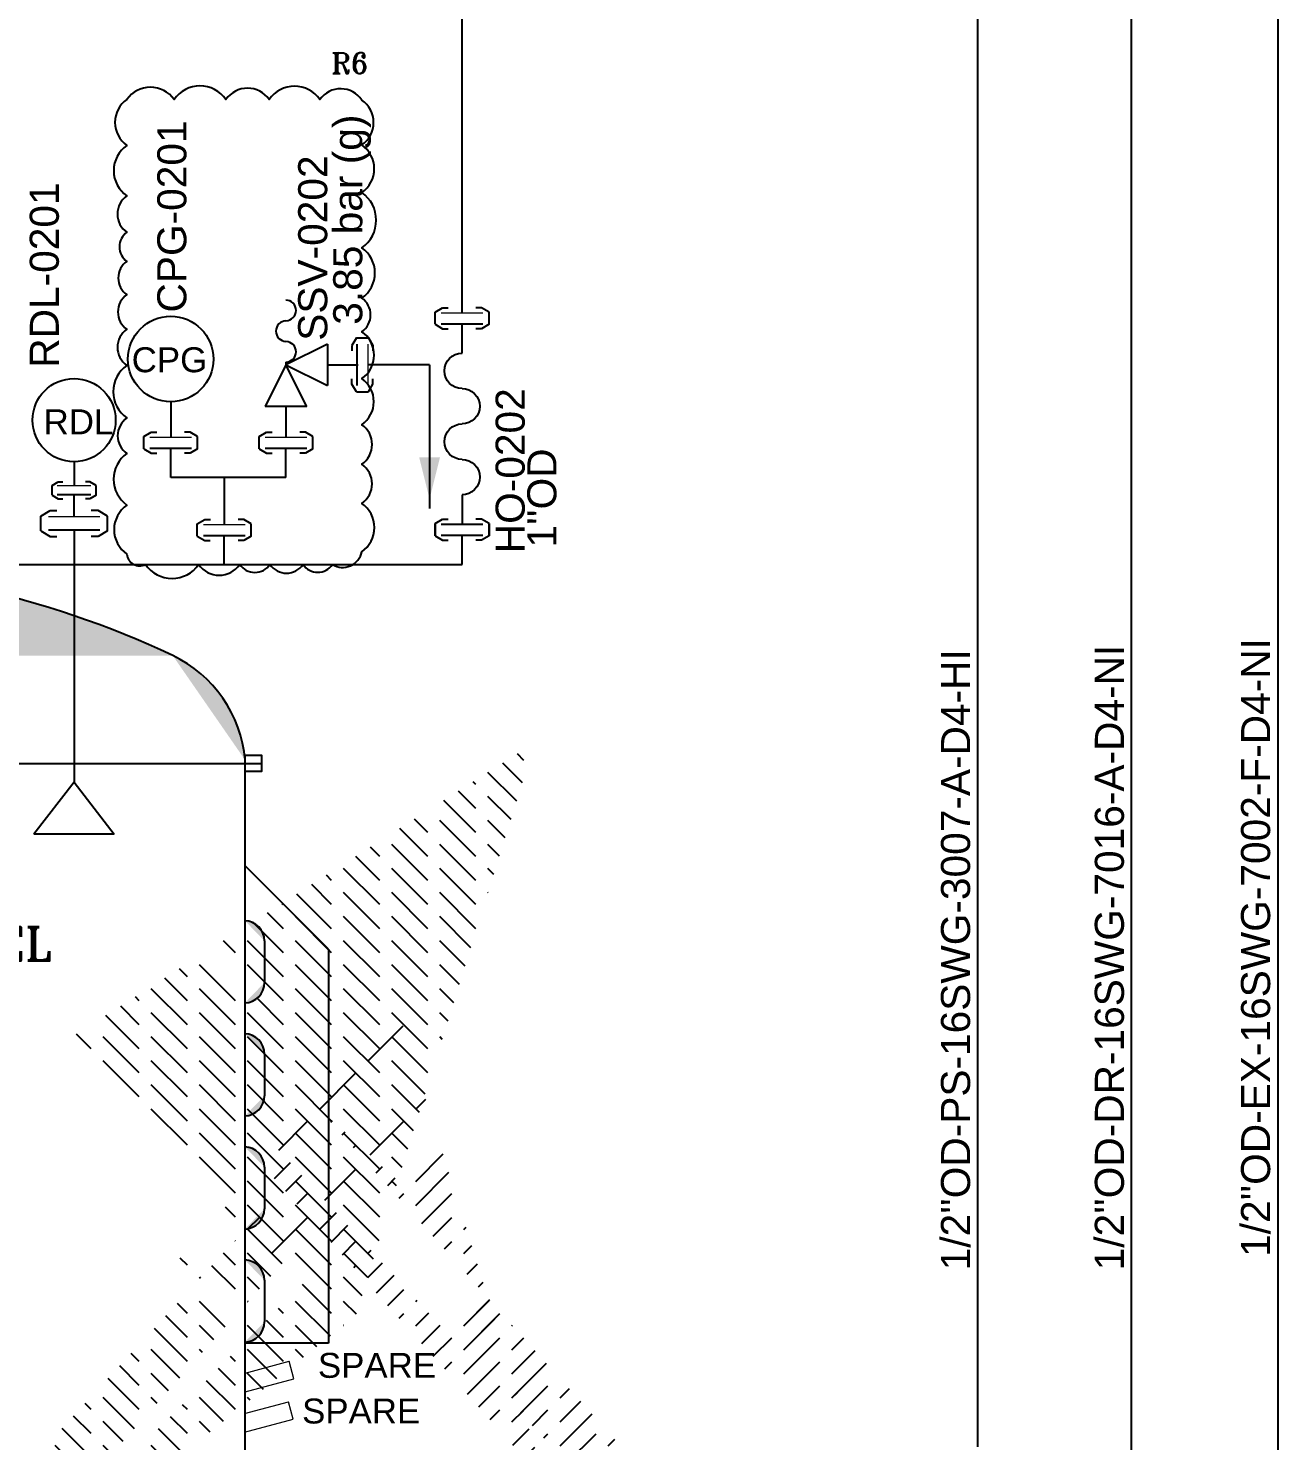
# Model space of a CAD drawing. Header units: millimetres. Extents: x -6754 to 5895, y -4820 to 1016.
# Drawn here: x -2949.2 to -2798.9, y -1704.2 to -1534.4 of the extents above; entities that cross this region are included whole.
import ezdxf

# ---------------------------------------------------------------- set-up
doc = ezdxf.new("R2010")
doc.units = ezdxf.units.MM
doc.layers.get('0').update_dxf_attribs({"linetype": 'CONTINUOUS'})
for name, color, linetype in [('E---INDID------', 7, 'CONTINUOUS'), ('E---INDID-TEXT-25-35', 2, 'CONTINUOUS'), ('P---PFLGD------', 7, 'CONTINUOUS'), ('P---PHOSD-TEXT-25-35', 2, 'CONTINUOUS'), ('P---PLINB-CHWR006', 7, 'CONTINUOUS'), ('P---PLINB-CIPS055', 7, 'CONTINUOUS'), ('P---PLINB-DRH052', 7, 'CONTINUOUS'), ('P---PLINB-DRH054', 7, 'CONTINUOUS'), ('P---PLINB-DROD020', 7, 'CONTINUOUS'), ('P---PLINB-P236', 7, 'CONTINUOUS'), ('P---PLINB-PS036', 7, 'CONTINUOUS'), ('P---PLINB-PS038', 7, 'CONTINUOUS'), ('P---PLIND-TEXT-25-35', 2, 'CONTINUOUS'), ('P---PVLSD-TEXT-25-35', 2, 'CONTINUOUS'), ('P---TANKB-V02', 7, 'CONTINUOUS'), ('P---TANKD-TEXT-25-35', 2, 'CONTINUOUS'), ('VALVE', 6, 'CONTINUOUS'), ('VESSEL', 7, 'CONTINUOUS')]:
    doc.layers.add(name, color=color, linetype=linetype)
doc.styles.add('ROMANT', font='romant.shx')
doc.styles.get("Standard").update_dxf_attribs({"font": 'arial.ttf'})
pattern_1 = [(45, (708908577.5891237, 361984327.2977721), (0, 2.40917574302427), [5.110633514887803, -1.703544504962601]), (135, (708908578.7937108, 361984328.5023591), (2e-16, 2.40917574302427), [5.110633514887802, -1.703544504962601])]

# ---------------------------------------------------------------- blocks, each defined once
blk = doc.blocks.new('lv')
at = {"linetype": 'ByBlock'}
h = blk.add_hatch(dxfattribs=at)
h.set_pattern_fill('AR-HBONE', color=0, scale=0.016767170324435, style=0)
h.set_pattern_definition(pattern_1)
edge = h.paths.add_edge_path()
edge.add_line((96.17680324235687, 368.7745141267818), (104.5603884045752, 368.7745141267818))
edge.add_line((104.5603884045752, 368.7745141267818), (104.5603884045752, 371.0268200240552))
edge.add_arc((104.6279469998256, 373.057001773142), 2.031305515701074, 180.0172313620464, 268.09406496652355, ccw=False)
edge.add_line((102.5966415759872, 373.0563908702005), (102.5966415759872, 377.2303028458932))
edge.add_arc((104.6279470130808, 377.230913743566), 2.031305528954735, 91.90593539512571, 180.0172312133222, ccw=False)
edge.add_line((104.5603884045752, 379.2610955054727), (104.5603884045752, 382.3579223381191))
edge.add_arc((104.6279469998257, 384.3881040872061), 2.031305515701191, 180.0172313620464, 268.0940649665213, ccw=False)
edge.add_line((102.5966415759872, 384.3874931842646), (102.5966415759872, 388.5614051599573))
edge.add_arc((104.6279470130808, 388.5620160576299), 2.031305528954706, 91.9059353951086, 180.017231213301, ccw=False)
edge.add_line((104.5603884045752, 390.5921978195366), (104.5603884045752, 393.6890246521889))
edge.add_arc((104.6279469998256, 395.7192064012758), 2.031305515701074, 180.0172313620464, 268.09406496652355, ccw=False)
edge.add_line((102.5966415759872, 395.7185954983343), (102.5966415759872, 399.8925075194501))
edge.add_arc((104.6279470130808, 399.8931184171228), 2.031305528954735, 91.90593539512571, 180.0172312133222, ccw=False)
edge.add_line((104.5603884045752, 401.9233001790296), (104.5603884045752, 407.4614632486948))
edge.add_line((104.5603884045752, 407.4614632486948), (96.17680324235687, 399.0778780864765))
edge.add_line((96.17680324235687, 399.0778780864765), (96.17680324235687, 368.7745141267818))
h = blk.add_hatch(dxfattribs=at)
h.set_pattern_fill('AR-HBONE', color=0, scale=0.016767170324435, style=0)
h.set_pattern_definition(pattern_1)
edge = h.paths.add_edge_path()
edge.add_line((200.8057394179701, 359.608313556534), (209.1893245801884, 359.608313556534))
edge.add_line((209.1893245801884, 359.608313556534), (209.1893245801884, 399.0778780864765))
edge.add_line((209.1893245801884, 399.0778780864765), (200.8057394179701, 407.4614632486948))
edge.add_line((200.8057394179701, 407.4614632486948), (200.8057394179701, 401.9233001790296))
edge.add_arc((200.7381808094645, 399.8931184171228), 2.031305528954749, -0.01723121332207711, 88.094064604874, ccw=False)
edge.add_line((202.7694862465581, 399.8925075194501), (202.7694862465581, 395.7185954983343))
edge.add_arc((200.7381808227197, 395.7192064012758), 2.031305515701074, 271.90593503347645, 359.9827686379536, ccw=False)
edge.add_line((200.8057394179701, 393.6890246521889), (200.8057394179701, 390.5921978195366))
edge.add_arc((200.7381808094646, 388.5620160576299), 2.031305528954692, -0.017231213300874515, 88.09406460489191, ccw=False)
edge.add_line((202.7694862465581, 388.5614051599573), (202.7694862465581, 384.3874931842646))
edge.add_arc((200.7381808227196, 384.388104087206), 2.031305515701134, 271.9059350334788, 359.9827686379552, ccw=False)
edge.add_line((200.8057394179701, 382.3579223381191), (200.8057394179701, 379.2610955054728))
edge.add_arc((200.7381808094645, 377.230913743566), 2.031305528954749, -0.01723121332207711, 88.094064604874, ccw=False)
edge.add_line((202.7694862465581, 377.2303028458932), (202.7694862465581, 373.0563908702005))
edge.add_arc((200.7381808227197, 373.057001773142), 2.031305515701074, 271.90593503347645, 359.9827686379536, ccw=False)
edge.add_line((200.8057394179701, 371.0268200240552), (200.8057394179701, 367.9299931914086))
edge.add_arc((200.7381808094646, 365.8998114295018), 2.031305528954692, -0.017231213300874515, 88.09406460489191, ccw=False)
edge.add_line((202.7694862465581, 365.8992005318293), (202.7694862465581, 361.7252885561365))
edge.add_arc((200.7381808227197, 361.7258994590781), 2.031305515701074, 271.90593503347645, 359.9827686379536, ccw=False)
edge.add_line((200.8057394179701, 359.6957177099912), (200.8057394179701, 359.608313556534))
h = blk.add_hatch(dxfattribs=at)
h.set_pattern_fill('AR-HBONE', color=0, scale=0.016767170324435, style=0)
h.set_pattern_definition([(45, (708908577.6020863, 361984345.138424), (0, 2.40917574302427), [5.110633514887803, -1.703544504962601]), (135, (708908578.8066734, 361984346.343011), (2e-16, 2.40917574302427), [5.110633514887802, -1.703544504962601])])
edge = h.paths.add_edge_path()
edge.add_arc((105.4895086793673, 322.5122603940509), 2.031305508678556, 113.7652233803625, 201.8409580197937, ccw=False)
edge.add_arc((117.1487286817734, 325.9347289439254), 12.57537778852954, 180.4720962740622, 187.1416618844869, ccw=False)
edge.add_line((104.5737777736291, 325.8311136590724), (104.5733509384488, 325.8311136590724))
edge.add_line((104.5733509384488, 325.8311136590724), (96.19570512689292, 325.8311136136451))
edge.add_arc((117.1546680324351, 325.8311135227918), 20.95896290622183, 179.9999999155798, 243.1534484961079)
edge.add_arc((120.203071376939, 330.6807259858098), 26.66780928993701, 242.0152134506845, 248.5951468371758)
edge.add_arc((152.7137582342033, 401.5744620419759), 104.6289579750967, 246.1875920347068, 249.4688360409191)
edge.add_arc((152.7148163275424, 401.5773456325189), 104.6320294495607, 249.4688472608266, 250.3465847904219)
edge.add_line((117.5239596886795, 303.0407271010059), (122.5952093627158, 310.2608461461405))
edge.add_arc((152.6960665610466, 401.6780765091399), 96.24537199157402, 248.6088611527345, 251.774889905098, ccw=False)
edge.add_arc((143.0916316618609, 375.9921522023855), 68.8271577249145, 248.2544879487793, 249.6337877807368)
edge.add_arc((117.2987156386214, 312.3287000558459), 2.031305508678599, 247.18150643021062, 334.9167838190393, ccw=False)
edge.add_line((116.5109487024927, 310.4563685032918), (112.6630465416657, 312.0753392149717))
edge.add_arc((113.4514620891924, 313.9473977492788), 2.031305508678534, 159.0874434346888, 247.1616561671915, ccw=False)
edge.add_arc((117.1487294994654, 325.9347284896493), 12.57537774318694, 243.5831725149136, 244.8587199825062)
edge.add_arc((152.6960665610466, 401.6780768725586), 96.24537230069762, 244.8587242746123, 245.3637066148491)
edge.add_arc((126.7884061025555, 343.9457046156227), 32.9725180038285, 239.888135857603, 244.4656711962483, ccw=False)
edge.add_arc((117.1487286817734, 325.9347289439254), 12.57537778852954, 225.1230955335577, 236.710184501794, ccw=False)
edge.add_arc((107.0435745954853, 318.6384483020351), 2.031305508678557, 201.8532772949864, 307.3424245802867, ccw=False)
edge.add_line((105.1582385161216, 317.8823333114405), (103.6040100610195, 321.7565507969376))
at = {"color": 0, "linetype": 'ByBlock'}
for p, q in [((104.5734099939754, 417.6796394697546), (104.5733509384488, 325.9347289439254)), ((96.17680324235687, 399.0778780864765), (104.5603884045752, 407.4614632486948)), ((209.1893245801884, 399.0778780864765), (200.8057394179701, 407.4614632486948)), ((102.5966415759872, 399.893118426167), (102.5966415759872, 395.7192064504743)), ((202.7694862465581, 399.893118426167), (202.7694862465581, 395.7192064504743)), ((96.17680324235687, 399.0778780864765), (96.17680324235687, 368.7745141267816)), ((209.1893245801884, 399.0778780864765), (209.1893245801884, 359.608313556534)), ((102.5966415759872, 388.5620160666742), (102.5966415759872, 384.3881041364103)), ((202.7694862465581, 388.5620160666742), (202.7694862465581, 384.3881041364103)), ((102.5966415759872, 377.2309137526103), (102.5966415759872, 373.0570018223463)), ((202.7694862465581, 377.2309137526103), (202.7694862465581, 373.0570018223463)), ((96.17680324235687, 368.7745141267817), (104.5603884045752, 368.7745141267817)), ((202.7694862465581, 365.8998114385463), (202.7694862465581, 361.7258995082823)), ((209.1893245801884, 359.608313556534), (200.8057394179701, 359.608313556534)), ((96.19570512689211, 325.8311135682148), (104.5737777736291, 325.8311136590724)), ((103.6042520069709, 321.7559477491546), (105.1583178322371, 317.8821356571331)), ((112.6636952439211, 312.0750663330053), (116.510948611638, 310.4563685032918)), ((122.5952093627171, 310.260846100714), (117.5239596886795, 303.0407271010059))]:
    blk.add_line(p, q, dxfattribs=at)
blk.add_line((200.8187821836461, 325.9347289439254), (200.8187821836461, 418.0356392449531))
for centre, radius, start, end in [((152.6831011634888, 341.364159727017), 96.24537230006447, 64.85877082138536, 115.1412735318071), ((117.1357661478997, 417.1075090219489), 12.57537774332628, 115.1412735318071, 177.3923662610296), ((188.1185619681135, 416.9731875756981), 12.74458304820236, 4.782010308682096, 64.65995297928454), ((104.6279470192499, 399.893118426167), 2.031305508678552, 91.90593333119698, 180.0018031699434), ((200.7381808032954, 399.893118426167), 2.031305508678552, 359.9981968300567, 88.09406666880142), ((104.6279470192499, 395.7192064050456), 2.031305508678552, 179.9981968300566, 268.094066668803), ((200.7381808032954, 395.7192064050456), 2.031305508678552, 271.9059333311986, 0.0018031699434094), ((104.6279470192499, 388.5620160666742), 2.031305508678552, 91.90593333119698, 180.0018031699434), ((200.7381808032954, 388.5620160666742), 2.031305508678552, 359.9981968300567, 88.09406666880142), ((104.6279470192499, 384.3881040909815), 2.031305508678552, 179.9981968300566, 268.094066668803), ((200.7381808032954, 384.3881040909815), 2.031305508678552, 271.9059333311986, 0.0018031699434094), ((104.6279470192499, 377.2309137526103), 2.031305508678552, 91.90593333119698, 180.0018031699434), ((200.7381808032954, 377.2309137526103), 2.031305508678552, 359.9981968300567, 88.09406666880142), ((104.6279470192499, 373.0570017769176), 2.031305508678552, 179.9981968300566, 268.094066668803), ((200.7381808032954, 373.0570017769176), 2.031305508678552, 271.9059333311986, 0.0018031699434094), ((200.7381808032954, 365.8998114385463), 2.031305508678552, 359.9981968300567, 88.09406666880142), ((200.7381808032954, 361.7258994628535), 2.031305508678552, 271.9059333311986, 0.0018031699434094), ((117.1546680324351, 325.8311135682148), 20.95896290554381, 180, 244.8587264681928), ((117.1487286817734, 325.9347289439254), 12.57537774332628, 180, 244.8587264681928), ((188.2433453847915, 325.934701233256), 12.57537774332628, 295.1412291786148, 0), ((105.4895086793673, 322.5122603940509), 2.031305508678552, 113.7652223327046, 201.8610896963214), ((107.0435745954853, 318.6384483020351), 2.031305508678552, 201.8574850919919, 307.3423915690915), ((113.4514620891924, 313.9473977492788), 2.031305508678552, 158.3029256561136, 247.183315666462), ((152.6960665610466, 401.6780768725586), 96.24537230006447, 244.8587264681928, 295.1412291786148), ((117.2987156386214, 312.3287000558459), 2.031305508678552, 247.179700380032, 335.0459921000233), ((152.7137582342033, 401.574461496848), 104.628957462282, 244.8587264681928, 250.3465979451883)]:
    blk.add_arc(centre, radius, start, end, dxfattribs=at)
blk = doc.blocks.new('phi_15862416324')
at = {"color": 0, "linetype": 'ByBlock'}
blk.add_blockref('lv', (-152.7457245918195, -305.432695452977), dxfattribs=at)
at = {"flags": 1}
for tag, p, height, rotation in [('PHI_CONNECTIONPOINT', (-0.0625730885378744, 132.1768365740932), 0.0782612256535325, 90), ('PHI_CONNECTIONPOINT', (0, 0), 0.059472639198814, 270), ('PHI_INSERTPOINT', (0, -4.3769e-12), 0.059472639198814, 270)]:
    blk.add_attdef(tag, p, '', height=height, rotation=rotation, dxfattribs=at)
for tag, p in [('P_NAME', (-7.905564087017751, 80.81802631510362)), ('USER1', (-8.605012446351793, 76.14263148593545)), ('USER2', (-8.33336126364702, 71.95158551001623)), ('USER3', (-8.366308766071597, 67.9427569329273)), ('CODE', (-6.599373852074677, 63.61492080503285))]:
    blk.add_attdef(tag, p, '', height=3.5)
blk = doc.blocks.new('rgyjryjyfrjfhjgfgj')
at = {"color": 0, "linetype": 'ByBlock'}
for p, q in [((716.4844576946442, 396.8695095443074), (717.3888636432375, 397.4094111541995)), ((717.3888636432375, 397.4094111541995), (718.0520200954525, 397.4094111541995)), ((722.065445318545, 397.4094111541995), (721.4022888663301, 397.4094111541995)), ((722.9698512671453, 396.8695095443074), (722.065445318545, 397.4094111541995)), ((722.9698512671453, 395.418411294371), (722.9698512671453, 396.8695095443074)), ((716.4844576946442, 395.418411294371), (717.3888636432375, 394.8785096844789)), ((717.3888636432375, 394.8785096844789), (718.0520200954525, 394.8785096844789)), ((722.065445318545, 394.8785096844789), (721.4022888663301, 394.8785096844789)), ((722.9698512671453, 395.418411294371), (722.065445318545, 394.8785096844789))]:
    blk.add_line(p, q, dxfattribs=at)
at = {"color": 6, "linetype": 'ByBlock'}
blk.add_line((719.7271544808916, 391.9492555990804), (719.7271544808916, 395.484370305732), dxfattribs=at)
at = {"color": 1, "linetype": 'ByBlock', "lineweight": 15}
blk.add_lwpolyline([(717.227154480893, 396.8035505329464), (722.227154480893, 396.8035505329464)], dxfattribs=at)
at = {"color": 6, "linetype": 'ByBlock'}
blk.add_lwpolyline([(717.227154480893, 395.484370305732), (722.227154480893, 395.484370305732)], dxfattribs=at)
blk = doc.blocks.new('phi_15825218758')
at = {"color": 0, "linetype": 'ByBlock'}
blk.add_line((-3.242696786248757, 3.469155695290567), (-3.242696786248757, 4.920253945227046), dxfattribs=at)
blk.add_blockref('rgyjryjyfrjfhjgfgj', (-719.727154480893, -391.9492555990804), dxfattribs=at)
at = {"flags": 1}
for p, rotation in [((0, 4.854294933865958), 90), ((-1.3642e-12, 0), 270)]:
    blk.add_attdef('PHI_CONNECTIONPOINT', p, '', height=0.1, rotation=rotation, dxfattribs=at)
blk = doc.blocks.new('jtf')
for p, q in [((183.7326625165489, 67.0500738686342), (184.4681088752732, 67.48911197279767)), ((183.7326625165489, 65.87006733978824), (183.7326625165489, 67.0500738686342)), ((184.4681088752732, 67.48911197279767), (185.0073755605541, 67.48911197279767)), ((188.2710194706005, 67.48911197279767), (187.7317527853197, 67.48911197279767)), ((189.0064658293306, 67.0500738686342), (188.2710194706005, 67.48911197279767)), ((189.0064658293306, 65.87006733978824), (189.0064658293306, 67.0500738686342)), ((183.7326625165489, 65.87006733978824), (184.4681088752732, 65.43102923562476)), ((184.4681088752732, 65.43102923562476), (185.0073755605541, 65.43102923562476)), ((186.3695641729369, 63.28645938869022), (186.3695641729369, 65.92370400019058)), ((188.2710194706005, 65.43102923562476), (187.7317527853197, 65.43102923562476)), ((189.0064658293306, 65.87006733978824), (188.2710194706005, 65.43102923562476)), ((182.3600665893783, 63.36801573332951), (183.4783374930366, 64.03558792490892)), ((182.3600665893783, 61.5737761512336), (182.3600665893783, 63.36801573332951)), ((183.4783374930366, 64.03558792490892), (184.2983106104572, 64.03558792490892)), ((189.2607908528371, 64.03558792490892), (188.4408177354165, 64.03558792490892)), ((190.3790617565012, 63.36801573332951), (189.2607908528371, 64.03558792490892)), ((190.3790617565012, 61.5737761512336), (190.3790617565012, 63.36801573332951)), ((182.3600665893783, 61.5737761512336), (183.4783374930366, 60.90620395965418)), ((186.3695641729369, 61.65533249587432), (186.3695641729369, 57.54027658786356)), ((190.3790617565012, 61.5737761512336), (189.2607908528371, 60.90620395965418)), ((183.4783374930366, 60.90620395965418), (184.2983106104572, 60.90620395965418)), ((189.2607908528371, 60.90620395965418), (188.4408177354165, 60.90620395965418))]:
    blk.add_line(p, q)
at = {"color": 6, "lineweight": 15}
for points in [[(184.3366099451705, 66.99643720823184), (188.4025184007062, 66.99643720823184)], [(183.2783889506935, 63.28645938869022), (189.4607393951802, 63.28645938869022)]]:
    blk.add_lwpolyline(points, dxfattribs=at)
at = {"color": 1}
for points in [[(184.3366099451705, 65.92370400019058), (188.4025184007062, 65.92370400019058)], [(183.2783889506935, 61.65533249587432), (189.4607393951802, 61.65533249587432)]]:
    blk.add_lwpolyline(points, dxfattribs=at)
blk = doc.blocks.new('phi_15862574930')
at = {"color": 0, "linetype": 'ByBlock'}
blk.add_blockref('jtf', (-186.3695641729369, -63.28645938869022), dxfattribs=at)
at = {"flags": 1}
for p, rotation in [((1.4779e-12, 3.709977819541621), 90), ((0, -5.746182800826659), 270)]:
    blk.add_attdef('PHI_CONNECTIONPOINT', p, '', height=0.1, rotation=rotation, dxfattribs=at)
for tag, p in [('MPLANT', (3.84494897601212, 1.785845011725996)), ('CODE', (6.169171075775694, -1.709889107337858))]:
    blk.add_attdef(tag, p, '', height=2.5)
blk.add_attdef('PHI_INSERTPOINT', (4.547e-13, -4.547e-13), '', height=0.1, dxfattribs=at)
blk = doc.blocks.new('RDL1')
at = {"color": 0, "linetype": 'ByBlock'}
blk.add_circle((13353.10541095214, -8727.695936589356), 5.000000000000013, dxfattribs=at)
at = {"color": 0, "linetype": 'ByBlock', "insert": (13349.44491652949, -8726.396383314248), "char_height": 3, "attachment_point": 1}
blk.add_mtext_dynamic_manual_height_columns('RDL', width=19.27639818191528, gutter_width=0.5, heights=[-3], dxfattribs=at)
blk = doc.blocks.new('phi_16763052959')
at = {"color": 0, "linetype": 'ByBlock'}
blk.add_blockref('RDL1', (-13353.10541095214, 8732.695936589356), dxfattribs=at)
blk.add_attdef('PLANT_BMK', (1.971370481451231, 11.30070215463638), '', height=3.5, rotation=90)
at = {"flags": 1}
blk.add_attdef('PHI_INSERTPOINT', (0, 0), '', height=0.1, dxfattribs=at)
blk.add_attdef('PHI_CONNECTIONPOINT', (0, -5.96046448e-08), '', height=0.1, rotation=270, dxfattribs=at)
blk = doc.blocks.new('hhg')
at = {"color": 6}
for centre, start, end in [((385.2190876693395, 231.2605004656664), 0, 180), ((395.8601238703102, 231.2605004656664), 0, 180), ((390.5396057698248, 231.2605004656664), 180, 0), ((401.1806419707955, 231.2605004656664), 180, 0)]:
    blk.add_arc(centre, 2.660259050242662, start, end, dxfattribs=at)
blk = doc.blocks.new('phi_158624461021')
at = {"color": 0, "linetype": 'ByBlock', "xscale": 0.8, "yscale": 0.8, "zscale": 0.8}
blk.add_blockref('hhg', (-306.0470628952776, -185.0084003725332), dxfattribs=at)
for tag, p, height in [('CODE', (2.574203958363, 8.007251313367988), 3.5), ('DN', (4.939795399731452, 3.524878923813162), 3.5), ('DNCALC', (4.939795399731452, 3.524878923813162), 2)]:
    blk.add_attdef(tag, p, '', height=height)
at = {"flags": 1}
blk.add_attdef('PHI_CONNECTIONPOINT', (-1.137e-13, -1.137e-13), '', height=0.08, rotation=180, dxfattribs=at)
blk.add_attdef('PHI_CONNECTIONPOINT', (17.02565792155292, -1.137e-13), '', height=0.08, dxfattribs=at)
blk = doc.blocks.new('phi_158624437617')
at = {"color": 0, "linetype": 'ByBlock'}
blk.add_line((-3.242696786248757, 3.469155695290567), (-3.242696786248757, 4.920253945227046), dxfattribs=at)
blk.add_blockref('rgyjryjyfrjfhjgfgj', (-719.727154480893, -391.9492555990804), dxfattribs=at)
at = {"flags": 1}
for p, rotation in [((0, 4.854294933865958), 90), ((-1.3642e-12, 0), 270)]:
    blk.add_attdef('PHI_CONNECTIONPOINT', p, '', height=0.1, rotation=rotation, dxfattribs=at)
blk = doc.blocks.new('CPG 1')
at = {"color": 0, "linetype": 'ByBlock'}
blk.add_line((2154.066616542248, -1067.184227258749), (2154.066616542248, -1071.451431047975), dxfattribs=at)
blk.add_circle((2154.06770599751, -1062.041694901439), 5.142532472711022, dxfattribs=at)
blk.add_text('CPG', height=3, rotation=359.9878617803028, dxfattribs=at).set_placement((2149.3741182878, -1063.626200244414))
blk = doc.blocks.new('phi_158252447930')
at = {"color": 0, "linetype": 'ByBlock'}
blk.add_blockref('CPG 1', (-2154.06571276091, 1071.450326966586), dxfattribs=at)
blk.add_attdef('PLANT_BMK', (1.500649820231502, 15.32335439418421), '', height=3.2, rotation=90)
at = {"flags": 1}
for tag in ['PHI_CONNECTIONPOINT', 'PHI_INSERTPOINT']:
    blk.add_attdef(tag, (0, 0), '', height=0.1, rotation=269.9878617803037, dxfattribs=at)
blk = doc.blocks.new('sfv')
at = {"color": 6}
for p, q in [((2248.383902112173, 718.5631894853251), (2248.383902112173, 718.2432106507127)), ((2253.383867650238, 718.2432106507126), (2257.079516424345, 718.2432106507126)), ((2248.383902112173, 713.2432451126481), (2248.383902112173, 709.5475963385411))]:
    blk.add_line(p, q, dxfattribs=at)
for centre, start, end in [((2248.351198929981, 724.7862290689936), 271.5051513350228, 88.49484866497718), ((2248.416605294365, 722.2970132355263), 91.50515133497072, 268.4948486650292), ((2248.351198929981, 719.8077974020588), 271.5051513350228, 88.49484866497718)]:
    blk.add_arc(centre, 1.245037495227227, start, end, dxfattribs=at)
at = {"layer": 'VALVE', "color": 6}
for p, q in [((2253.383867650238, 720.7431934197449), (2248.383902112173, 718.2432106507127)), ((2253.383867650238, 720.7431934197449), (2253.383867650238, 715.7432278816804)), ((2248.383902112173, 718.2432106507127), (2245.883919343141, 713.2432451126481)), ((2248.383902112173, 718.2432106507127), (2253.383867650238, 715.7432278816807)), ((2250.883884881205, 713.2432451126481), (2248.383902112173, 718.2432106507127)), ((2250.883884881205, 713.2432451126481), (2245.883919343141, 713.2432451126481))]:
    blk.add_line(p, q, dxfattribs=at)
blk = doc.blocks.new('phi_167630542311')
at = {"color": 0, "linetype": 'ByBlock'}
blk.add_blockref('sfv', (-2248.383902112173, -709.5475963385411), dxfattribs=at)
at = {"color": 7}
for tag, p in [('CODE', (-21.81009131634255, 6.291169452484723)), ('USER1', (-21.81009131634255, 1.970086767986402)), ('USER2', (-21.81009131634255, -2.29922648224607))]:
    blk.add_attdef(tag, p, '', height=3.5, dxfattribs=at)
at = {"flags": 1}
blk.add_attdef('PHI_CONNECTIONPOINT', (8.695614312171529, 8.695614312171529), '', height=0.1, dxfattribs=at)
blk.add_attdef('PHI_CONNECTIONPOINT', (0, 0), '', height=0.1, rotation=270, dxfattribs=at)
blk = doc.blocks.new('phi_15908170398')
at = {"color": 0, "linetype": 'ByBlock'}
blk.add_line((-3.242696786248757, 3.469155695290567), (-3.242696786248757, 4.920253945227046), dxfattribs=at)
blk.add_blockref('rgyjryjyfrjfhjgfgj', (-719.727154480893, -391.9492555990804), dxfattribs=at)
at = {"flags": 1}
for p, rotation in [((0, 4.854294933865958), 90), ((-1.3642e-12, 0), 270)]:
    blk.add_attdef('PHI_CONNECTIONPOINT', p, '', height=0.1, rotation=rotation, dxfattribs=at)

msp = doc.modelspace()

# ---------------------------------------------------------------- hatches: boundary and pattern name
h = msp.add_hatch(color=1)
h.dxf.hatch_style = 1
h.paths.add_polyline_path([(-2971.654167249883, -1690.758046187482, 1), (-2988.300281174396, -1690.758046187482, 1)])
h.paths.add_polyline_path([(-3018.531259594883, -1665.846220425969), (-2954.742719349317, -1665.846220425969), (-2954.742719349317, -1657.975824791589), (-3018.531259594883, -1657.975824791589)], flags=9)
h.paths.add_polyline_path([(-3019.052282853323, -1660.509777677692), (-2987.546143699162, -1660.509777677692), (-2987.546143699162, -1652.643474812753), (-3019.052282853323, -1652.643474812753)], flags=9)
h.paths.add_polyline_path([(-3019.176901161942, -1654.815960704344), (-2986.743067601232, -1654.815960704344), (-2986.743067601232, -1646.949657839405), (-3019.176901161942, -1646.949657839405)], flags=9)
h.paths.add_polyline_path([(-2985.620113114986, -1694.039097959786), (-2973.635119936269, -1694.039097959786), (-2973.635119936269, -1687.912222107126), (-2985.620113114986, -1687.912222107126)], flags=24)
h.paths.add_polyline_path([(-3018.431314947025, -1647.497235768339), (-2936.812267327977, -1647.497235768339), (-2936.812267327977, -1641.497235768339), (-3018.431314947025, -1641.497235768339)], flags=9)
edge = h.paths.add_edge_path()
edge.add_arc((-2980.870805066786, -1642.002778064841), 115.4944467600774, 244.8587264681887, 295.141229178625)
edge = h.paths.add_edge_path()
edge.add_arc((-2938.214070478293, -1732.894828832004), 15.09045329199154, 295.141229178625, 360)
edge = h.paths.add_edge_path()
edge.add_arc((-3023.527610521914, -1732.8947955792), 15.09045329199154, 180, 244.8587264681887)
edge = h.paths.add_edge_path()
edge.add_line((-3038.617992947272, -1622.800902948205), (-3038.618063813904, -1732.8947955792))
edge = h.paths.add_edge_path()
edge.add_line((-3048.693921049214, -1645.123016608139), (-3048.693921049214, -1681.487053359773))
edge = h.paths.add_edge_path()
edge.add_line((-3048.693921049214, -1645.123016608139), (-3038.633618854552, -1635.062714413477))
edge = h.paths.add_edge_path()
edge.add_line((-3048.693921049214, -1681.487053359773), (-3038.633618854552, -1681.487053359773))
edge = h.paths.add_edge_path()
edge.add_arc((-3038.552548516942, -1644.14472820051), 2.437566610414262, 91.90593333120272, 180.0018031699368)
edge = h.paths.add_edge_path()
edge.add_line((-3040.990115048857, -1644.14472820051), (-3040.990115048857, -1649.153422571342))
edge = h.paths.add_edge_path()
edge.add_arc((-3038.552548516942, -1649.153422625856), 2.437566610414262, 179.9981968300632, 268.0940666687973)
edge = h.paths.add_edge_path()
edge.add_arc((-3038.552548516942, -1657.742051031902), 2.437566610414262, 91.90593333120272, 180.0018031699368)
edge = h.paths.add_edge_path()
edge.add_line((-3040.990115048857, -1657.742051031902), (-3040.990115048857, -1662.750745348219))
edge = h.paths.add_edge_path()
edge.add_arc((-3038.552548516942, -1662.750745402733), 2.437566610414262, 179.9981968300632, 268.0940666687973)
edge = h.paths.add_edge_path()
edge.add_arc((-3038.552548516942, -1671.339373808779), 2.437566610414262, 91.90593333120272, 180.0018031699368)
edge = h.paths.add_edge_path()
edge.add_line((-3040.990115048857, -1671.339373808779), (-3040.990115048857, -1676.348068125095))
edge = h.paths.add_edge_path()
edge.add_arc((-3038.552548516942, -1676.34806817961), 2.437566610414262, 179.9981968300632, 268.0940666687973)
edge = h.paths.add_edge_path()
edge.add_arc((-2980.849575058998, -1642.127116515693), 125.5547489547384, 244.8587264681887, 250.3465979451818)
edge = h.paths.add_edge_path()
edge.add_line((-3016.991833704781, -1751.703454991054), (-3023.077333313627, -1760.367597790704))
edge = h.paths.add_edge_path()
edge.add_arc((-3023.52048330112, -1733.019134030053), 25.15075548665257, 180, 244.8587264681887)
edge = h.paths.add_edge_path(flags=16)
edge.add_arc((-3037.518674524801, -1737.00175783905), 2.437566610414262, 113.7652223327036, 201.8610896963191)
edge = h.paths.add_edge_path(flags=16)
edge.add_line((-3039.780982531677, -1737.909333012925), (-3037.916103541357, -1742.557907523351))
edge = h.paths.add_edge_path(flags=16)
edge.add_arc((-3035.65379542546, -1741.650332349469), 2.437566610414262, 201.8574850920003, 307.3423915690863)
edge = h.paths.add_edge_path()
edge.add_arc((-3027.964330433011, -1747.279593012776), 2.437566610414262, 158.3029256561231, 247.183315666468)
edge = h.paths.add_edge_path(flags=17)
edge.add_line((-3028.909650647337, -1749.526390712305), (-3024.292946606077, -1751.468828107961))
edge = h.paths.add_edge_path(flags=17)
edge.add_arc((-3023.347626173697, -1749.222030244896), 2.437566610414262, 247.1797003800217, 335.0459921000094)
edge = h.paths.add_edge_path()
edge.add_line((-3048.671238787772, -1733.019134030053), (-3038.617551611687, -1733.019133921024))
edge = h.paths.add_edge_path()
edge.add_arc((-2980.886363543855, -1714.379478639491), 115.4944467600774, 64.858770821375, 115.1412735318113)
edge = h.paths.add_edge_path()
edge.add_arc((-2938.363810578306, -1623.648645221073), 15.29349965784283, 4.782010308680738, 64.6599529792916)
edge = h.paths.add_edge_path()
edge.add_arc((-3023.543165562562, -1623.487459485572), 15.09045329199154, 115.1412735318113, 177.3923662610281)
edge = h.paths.add_edge_path()
edge.add_line((-2923.123546319667, -1732.8947955792), (-2923.123546319667, -1622.373703217967))
edge = h.paths.add_edge_path()
edge.add_line((-2913.078895443816, -1645.123016608139), (-2913.078895443816, -1692.48649404407))
edge = h.paths.add_edge_path()
edge.add_line((-2913.078895443816, -1645.123016608139), (-2923.139197638478, -1635.062714413477))
edge = h.paths.add_edge_path()
edge.add_line((-2913.078895443816, -1692.48649404407), (-2923.139197638478, -1692.48649404407))
edge = h.paths.add_edge_path()
edge.add_arc((-2923.220267976088, -1644.14472820051), 2.437566610414262, 359.9981968300631, 448.0940666687973)
edge = h.paths.add_edge_path()
edge.add_line((-2920.782701444173, -1644.14472820051), (-2920.782701444173, -1649.153422571342))
edge = h.paths.add_edge_path()
edge.add_arc((-2923.220267976088, -1649.153422625856), 2.437566610414262, 271.9059333312027, 360.0018031699369)
edge = h.paths.add_edge_path()
edge.add_arc((-2923.220267976088, -1657.742051031902), 2.437566610414262, 359.9981968300631, 448.0940666687973)
edge = h.paths.add_edge_path()
edge.add_line((-2920.782701444173, -1657.742051031902), (-2920.782701444173, -1662.750745348219))
edge = h.paths.add_edge_path()
edge.add_arc((-2923.220267976088, -1662.750745402733), 2.437566610414262, 271.9059333312027, 360.0018031699369)
edge = h.paths.add_edge_path()
edge.add_arc((-2923.220267976088, -1671.339373808779), 2.437566610414262, 359.9981968300631, 448.0940666687973)
edge = h.paths.add_edge_path()
edge.add_line((-2920.782701444173, -1671.339373808779), (-2920.782701444173, -1676.348068125095))
edge = h.paths.add_edge_path()
edge.add_arc((-2923.220267976088, -1676.34806817961), 2.437566610414262, 271.9059333312027, 360.0018031699369)
edge = h.paths.add_edge_path()
edge.add_arc((-2923.220267976088, -1684.936696585655), 2.437566610414262, 359.9981968300631, 448.0940666687973)
edge = h.paths.add_edge_path()
edge.add_line((-2920.782701444173, -1684.936696585655), (-2920.782701444173, -1689.945390901972))
edge = h.paths.add_edge_path()
edge.add_arc((-2923.220267976088, -1689.945390956487), 2.437566610414262, 271.9059333312027, 360.0018031699369)

# ---------------------------------------------------------------- linework, layer by layer
for p, q in [((-2897.025586688535, -1568.615669383477), (-2897.025586688535, -1520.199465429026)), ((-2943.681865780172, -1586.521931717189), (-2943.681865780172, -1589.428871259045)), ((-2918.198381616311, -1588.424614880754), (-2932.063594259887, -1588.424614880755)), ((-2925.621983312388, -1588.466225729159), (-2925.620701026158, -1594.072347980234)), ((-3107.146610357843, -1598.885031879414), (-2897.025586688537, -1598.885031879413)), ((-2943.681865780171, -1598.885031879413), (-2943.681865780171, -1625.046217836622)), ((-2943.681865780171, -1625.046217836622), (-2948.513572586121, -1631.299732812149)), ((-2943.681865780171, -1625.046217836622), (-2938.85015897422, -1631.299732812149)), ((-2938.85015897422, -1631.299732812149), (-2948.513572586121, -1631.299732812149))]:
    msp.add_line(p, q)
at = {"color": 8}
msp.add_line((-3040.587292581324, -1622.800902948203), (-2921.154246641264, -1622.800902948203), dxfattribs=at)
at = {"color": 1}
msp.add_lwpolyline([(-2937.326849304926, -1542.962948457378, 0.52056705), (-2937.326849304926, -1548.482220896112, 0.52056705), (-2937.326849304926, -1554.561101070271, 0.52056705), (-2937.326849304926, -1558.933996564721, 0.52056705), (-2937.326849304926, -1562.430197010292, 0.52056705), (-2937.326849304926, -1566.434428910272, 0.52056705), (-2937.326849304926, -1570.597560516258, 0.52056705), (-2937.326849304926, -1574.949703424265, 0.52056705), (-2937.326849304926, -1581.261032912266, 0.52056705), (-2937.326849304926, -1585.54715411144, 0.52056705), (-2937.326849304926, -1591.72674536687, 0.52056705), (-2937.326849304926, -1597.647946575403, 0.52056705), (-2935.095200821894, -1598.885031879413, 0.52056705), (-2928.702692098687, -1598.885031879413, 0.52056705), (-2923.76540763566, -1598.885031879413, 0.52056705), (-2920.122718344605, -1598.885031879413, 0.52056705), (-2916.144935819503, -1598.885031879413, 0.52056705), (-2912.606111189032, -1598.885031879413, 0.52056705), (-2909.074233810807, -1597.354600634125, 0.52056705), (-2909.074233810807, -1591.533093223213, 0.52056705), (-2909.074233810807, -1586.823782025972, 0.52056705), (-2909.074233810807, -1582.067777509233, 0.52056705), (-2909.074233810807, -1576.535992481613, 0.52056705), (-2909.074233810807, -1570.885185267038, 0.52056705), (-2909.074233810807, -1566.844432884051, 0.52056705), (-2909.074233810807, -1560.805226772211, 0.52056705), (-2909.074233810807, -1554.1624662713, 0.52056705), (-2909.074233810807, -1548.438007720522, 0.52056705), (-2909.074233810807, -1543.034705617797, 0.52056705), (-2914.126534391407, -1542.962948457378, 0.52056705), (-2920.227591349119, -1542.962948457378, 0.52056705), (-2925.41329647928, -1542.962948457378, 0.52056705), (-2931.665013145438, -1542.962948457378, 0.52056705)], format="xyb", close=True, dxfattribs=at)
msp.add_lwpolyline([(-2923.123546319667, -1621.816586569062), (-2921.154246641264, -1621.816586523765), (-2921.154246641264, -1623.785219282047), (-2923.123546319667, -1623.785219327344)], close=True)
at = {"layer": 'P---PLINB-DRH052', "color": 7, "linetype": 'Continuous', "ltscale": 0.1}
msp.add_lwpolyline([(-2816.546819836704, -1506.380835377942), (-2816.546819836716, -1896.54542416735)], dxfattribs=at)
at = {"layer": 'P---PLINB-DRH054', "color": 7, "linetype": 'Continuous', "ltscale": 0.1}
msp.add_lwpolyline([(-2900.93196730008, -1574.874703617838), (-2908.342776324608, -1574.874703617838)], dxfattribs=at)
at = {"layer": 'P---PLINB-DROD020', "color": 7, "linetype": 'Continuous', "ltscale": 0.1}
msp.add_lwpolyline([(-2900.93196730008, -1574.874703617838), (-2900.93196730008, -1592.130356665955)], dxfattribs=at)
at = {"layer": 'P---PLINB-DROD020', "color": 7, "linetype": 'ByBlock'}
msp.add_solid([(-2900.926142418957, -1591.008655509096), (-2902.176142418957, -1586.008655509096), (-2899.676142418957, -1586.008655509096)], dxfattribs=at)
at = {"layer": 'P---PLINB-P236', "color": 232, "linetype": 'Continuous', "ltscale": 0.1}
msp.add_lwpolyline([(-2798.931835260192, -1432.862950561764), (-2798.931835260192, -1959.956755784564)], dxfattribs=at)
at = {"layer": 'P---PLINB-PS038', "color": 32, "linetype": 'Continuous', "ltscale": 0.1}
msp.add_lwpolyline([(-2835.046162091782, -1513.059874762044), (-2835.046162091782, -1704.984577859581)], dxfattribs=at)
at = {"layer": 'VESSEL', "linetype": 'Continuous', "lineweight": 13}
for p, q in [((-2923.123546319667, -1696.099302033398), (-2917.833343084369, -1694.68179497558)), ((-2917.272782525342, -1696.773835397774), (-2917.833343084369, -1694.68179497558)), ((-2923.123546319667, -1698.341544271733), (-2917.272783299899, -1696.773835526868)), ((-2923.198048196704, -1700.968988337709), (-2917.907844961406, -1699.551481279892)), ((-2917.347284402378, -1701.643521702085), (-2917.907844961406, -1699.551481279892)), ((-2923.198048196704, -1703.211230576045), (-2917.347285176936, -1701.64352183118))]:
    msp.add_line(p, q, dxfattribs=at)

# ---------------------------------------------------------------- block references
at = {"layer": 'E---INDID------'}
ref = msp.add_blockref('phi_158252447930', (-2932.063153221451, -1583.586468116417), dxfattribs=at)
ref.add_attrib('PLANT_BMK', 'CPG-0201', (-2930.174561510394, -1568.582987337519), dxfattribs={"layer": 'E---INDID-TEXT-25-35', "color": 7, "height": 3.5, "rotation": 90})
ref = msp.add_blockref('phi_16763052959', (-2943.681865780172, -1586.521931717189), dxfattribs=at)
ref.add_attrib('PLANT_BMK', 'RDL-0201', (-2945.512835619036, -1575.221229562552), dxfattribs={"layer": 'E---INDID-TEXT-25-35', "color": 7, "height": 3.5, "rotation": 90})
at = {"layer": 'P---PFLGD------'}
msp.add_blockref('phi_15825218758', (-2897.025586688536, -1598.885031879413), dxfattribs=at)
at = {"layer": 'P---PLINB-CHWR006'}
msp.add_blockref('phi_158624437617', (-2897.025586688538, -1573.469964317343), dxfattribs=at)
ref = msp.add_blockref('phi_158624461021', (-2897.025586688539, -1590.495622238896), dxfattribs=dict(at, xscale=-1, rotation=270))
ref.add_attrib('DN', "1''OD", (-2885.679780869636, -1596.845600260318), dxfattribs={"layer": 'P---PHOSD-TEXT-25-35', "color": 7, "height": 3.5, "rotation": 90})
ref.add_attrib('CODE', 'HO-0202', (-2889.486926787371, -1597.525123820683), dxfattribs={"layer": 'P---PHOSD-TEXT-25-35', "color": 7, "height": 3.5, "rotation": 90})
at = {"layer": 'P---PLINB-CHWR006', "xscale": -1, "rotation": 180}
msp.add_blockref('phi_158624437617', (-2897.025586688538, -1590.495622238896), dxfattribs=at)
at = {"layer": 'P---PLINB-CIPS055', "rotation": 359.9841269434263}
for p in [(-2932.063594259885, -1588.424614880755), (-2918.19838161631, -1588.424614880754), (-2925.622045845929, -1598.926642727818)]:
    msp.add_blockref('phi_15908170398', p, dxfattribs=at)
at = {"layer": 'P---PLINB-DRH054', "rotation": 270}
msp.add_blockref('phi_15825218758', (-2913.197071258473, -1574.874705820556), dxfattribs=at)
at = {"layer": 'P---PLINB-DROD020'}
ref = msp.add_blockref('phi_167630542311', (-2918.197036796538, -1583.570320132727), dxfattribs=at)
ref.add_attrib('CODE', 'SSV-0202', (-2913.233908711973, -1571.980155865582), dxfattribs={"layer": 'P---PVLSD-TEXT-25-35', "color": 7, "height": 3.5, "rotation": 90})
ref.add_attrib('USER1', '3.85 bar (g)', (-2909.020118423182, -1570.05365886053), dxfattribs={"layer": 'P---PVLSD-TEXT-25-35', "color": 7, "height": 3.5, "rotation": 90})
at = {"layer": 'P---PLINB-PS036', "xscale": -1}
msp.add_blockref('phi_15862574930', (-2943.681865780171, -1593.138849078587), dxfattribs=at)
at = {"layer": 'P---TANKB-V02'}
ref = msp.add_blockref('phi_15862416324', (-2980.811215429859, -1757.497235768339), dxfattribs=dict(at, xscale=1.2, yscale=1.2, zscale=1.2))
ref.add_attrib('P_NAME', 'MANUFACTURING VESSEL ', (-3017.812267327977, -1646.497235768339), dxfattribs={"layer": 'P---TANKD-TEXT-25-35', "color": 7, "height": 4, "style": 'ROMANT'})

# ---------------------------------------------------------------- texts
at = {"insert": (-2912.771495504498, -1537.357834199869), "char_height": 2.5, "attachment_point": 1, "style": 'ROMANT'}
msp.add_mtext_dynamic_manual_height_columns('R6', width=2.674067253585235, gutter_width=12.5, heights=[-2.500000000000001], dxfattribs=at)
at = {"insert": (-2914.357499077167, -1693.67110950243), "char_height": 3, "attachment_point": 1}
msp.add_mtext_dynamic_manual_height_columns('SPARE', width=38.02810424855852, gutter_width=1, heights=[-3.102319236016371], dxfattribs=at)
at = {"insert": (-2916.260533077201, -1699.162960815303), "char_height": 3, "width": 45.58260572987722, "attachment_point": 1}
msp.add_mtext('SPARE', dxfattribs=at)
at = {"layer": 'P---PLIND-TEXT-25-35', "color": 7}
for s, p in [("1/2''OD-EX-16SWG-7002-F-D4-NI", (-2799.847261086327, -1682.132294209748)), ("1/2''OD-PS-16SWG-3007-A-D4-HI", (-2835.929629312107, -1683.747479737633)), ("1/2''OD-DR-16SWG-7016-A-D4-NI", (-2817.430102437984, -1683.747479737633))]:
    msp.add_text(s, height=3.5, rotation=90, dxfattribs=at).set_placement(p)

doc.saveas('drawing.dxf')
